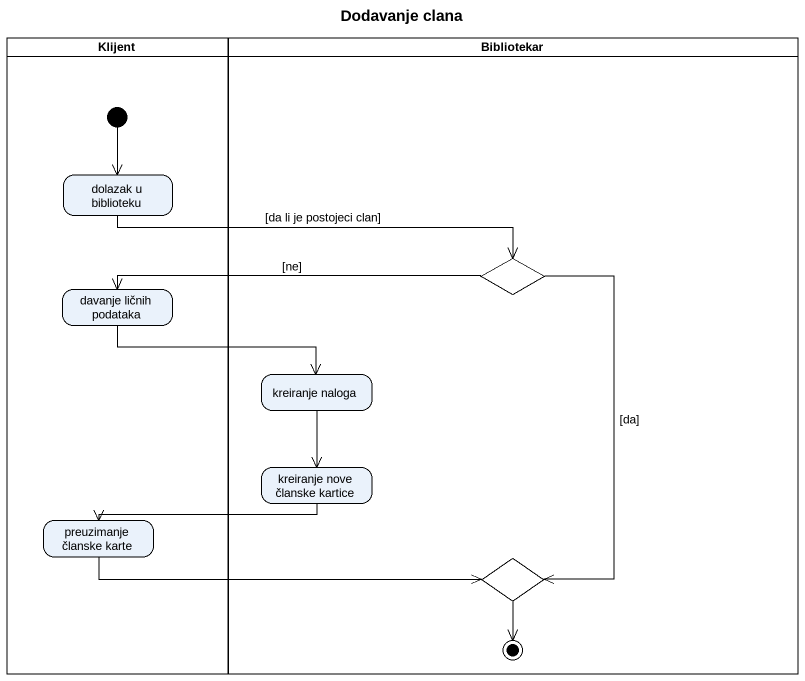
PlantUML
@startuml
title Dodavanje clana
hide empty description
state Klijent <<partition>> {
  state "dolazak u biblioteku" as dolazak_u_biblioteku
  state "davanje ličnih podataka" as davanje_ličnih_podataka
  state "preuzimanje članske karte" as preuzimanje_članske_karte
  [*] --> dolazak_u_biblioteku
}
state Bibliotekar <<partition>> {
  state choice1 <<choice>>
  state "kreiranje naloga" as kreiranje_naloga
  state "kreiranje nove članske kartice" as kreiranje_nove_članske
  state choice2 <<choice>>
  choice2 --> [*]
}
dolazak_u_biblioteku -right-> choice1 : [da li je postojeci clan]
choice1 -left-> davanje_ličnih_podataka : [ne]
choice1 --> choice2 : [da]
davanje_ličnih_podataka -right-> kreiranje_naloga
kreiranje_naloga --> kreiranje_nove_članske
kreiranje_nove_članske -left-> preuzimanje_članske_karte
preuzimanje_članske_karte -right-> choice2
@enduml
